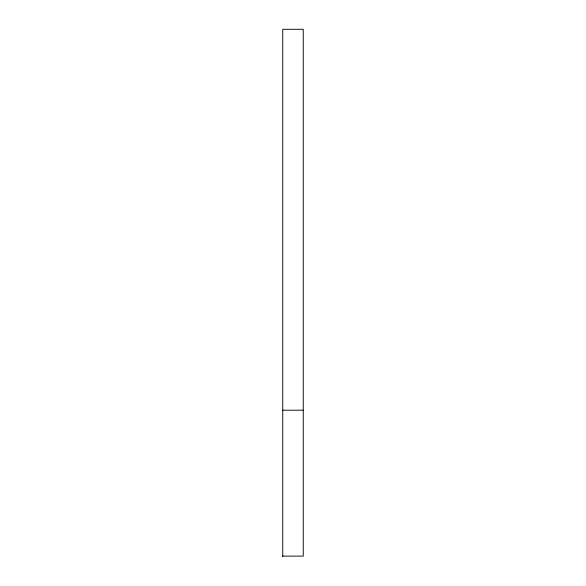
<?xml version="1.0" encoding="UTF-8"?>
<svg xmlns="http://www.w3.org/2000/svg" width="586" height="586" viewBox="0 0 586 586"><rect width="100%" height="100%" fill="white"/><g stroke="black" fill="none" stroke-linecap="round" stroke-linejoin="round"><path stroke-width="0.88" d="M282.745 410.2L303.255 410.2M282.745 556.114L303.255 556.114L303.255 29.3L282.745 29.3L282.745 556.7"/></g></svg>
